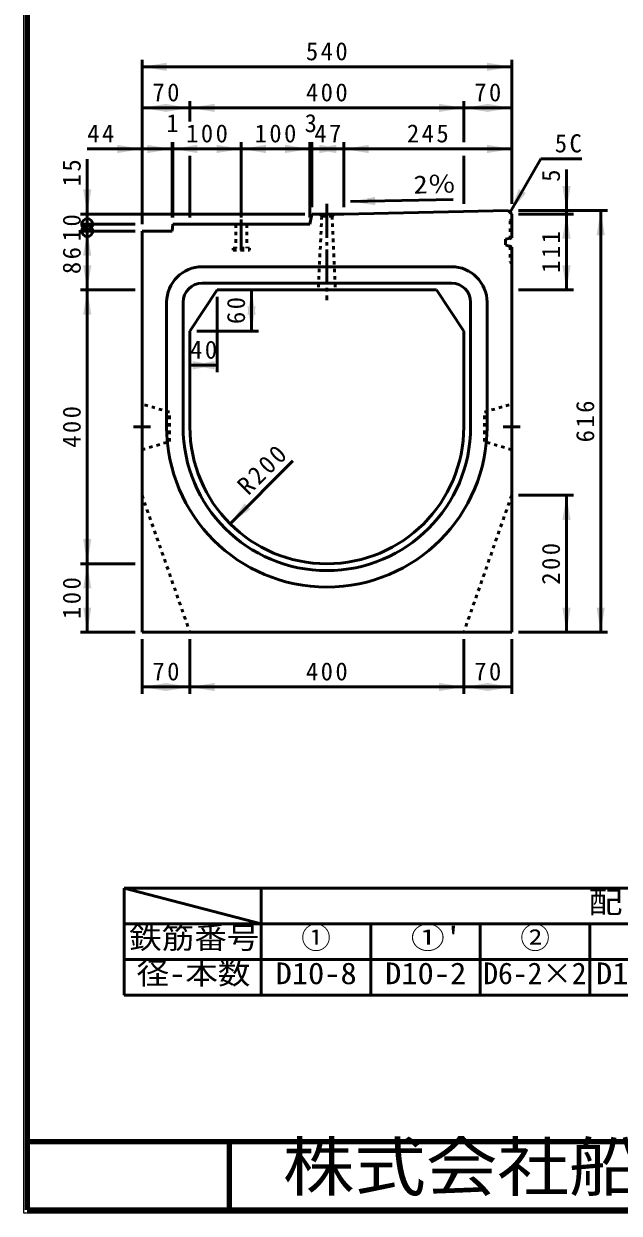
# Model space of a CAD drawing. Units: millimetres, scale not verified. Extents: x 100 to 4105, y 100 to 2870.
# Drawn here: x 100 to 970, y 100 to 1838 of the extents above; entities that cross this region are included whole.
import ezdxf
from ezdxf.enums import TextEntityAlignment as Align

# ---------------------------------------------------------------- set-up
doc = ezdxf.new("R2010")
doc.units = ezdxf.units.MM
doc.header["$LTSCALE"] = 5
doc.header["$PDMODE"] = 32
doc.header["$PDSIZE"] = 2.5
doc.linetypes.add('USER1', pattern=[2.2, 1, -1.2])
doc.linetypes.add('USER2', pattern=[13.4, 10, -1.2, 1, -1.2])
doc.layers.add('V-nasSTD', color=7, linetype='Continuous', lineweight=35)
doc.styles.add('ＭＳ ゴシック', font='')
doc.styles.get('ＭＳ ゴシック').set_extended_font_data('MS Gothic')

msp = doc.modelspace()

# ---------------------------------------------------------------- hatches: boundary and pattern name
at = {"layer": 'V-nasSTD'}
for points in [[(308.676, 1780.792), (272.676, 1774.792), (308.676, 1768.792)], [(776.676, 1768.792), (812.676, 1774.792), (776.676, 1780.792)], [(308.676, 1720.792), (272.676, 1714.792), (308.676, 1708.792)], [(306.676, 1708.792), (342.676, 1714.792), (306.676, 1720.792)], [(378.676, 1720.792), (342.676, 1714.792), (378.676, 1708.792)], [(706.676, 1708.792), (742.676, 1714.792), (706.676, 1720.792)], [(778.676, 1720.792), (742.676, 1714.792), (778.676, 1708.792)], [(776.676, 1708.792), (812.676, 1714.792), (776.676, 1720.792)], [(236.676, 1648.792), (272.676, 1654.792), (236.676, 1660.792)], [(280.676, 1648.792), (316.676, 1654.792), (280.676, 1660.792)], [(353.676, 1660.792), (317.676, 1654.792), (353.676, 1648.792)], [(381.676, 1648.792), (417.676, 1654.792), (381.676, 1660.792)], [(453.676, 1660.792), (417.676, 1654.792), (453.676, 1648.792)], [(481.676, 1648.792), (517.676, 1654.792), (481.676, 1660.792)], [(556.676, 1660.792), (520.676, 1654.792), (556.676, 1648.792)], [(531.676, 1648.792), (567.676, 1654.792), (531.676, 1660.792)], [(603.676, 1660.792), (567.676, 1654.792), (603.676, 1648.792)], [(776.676, 1648.792), (812.676, 1654.792), (776.676, 1660.792)], [(886.676, 1600.792), (892.676, 1564.792), (898.676, 1600.792)], [(198.676, 1595.792), (192.676, 1559.792), (186.676, 1595.792)], [(613.158, 1584.756), (577.291, 1578.008), (613.408, 1572.759)], [(822.98, 1596.469), (810.176, 1562.292), (833.372, 1590.469)], [(948.676, 1528.792), (942.676, 1564.792), (936.676, 1528.792)], [(898.676, 1523.792), (892.676, 1559.792), (886.676, 1523.792)], [(198.676, 1498.792), (192.676, 1534.792), (186.676, 1498.792)], [(186.676, 1484.792), (192.676, 1448.792), (198.676, 1484.792)], [(886.676, 1484.792), (892.676, 1448.792), (898.676, 1484.792)], [(198.676, 1412.792), (192.676, 1448.792), (186.676, 1412.792)], [(438.676, 1412.792), (432.676, 1448.792), (426.676, 1412.792)], [(426.676, 1424.792), (432.676, 1388.792), (438.676, 1424.792)], [(378.676, 1344.792), (342.676, 1338.792), (378.676, 1332.792)], [(346.676, 1332.792), (382.676, 1338.792), (346.676, 1344.792)], [(898.676, 1112.792), (892.676, 1148.792), (886.676, 1112.792)], [(422.468, 1137.069), (401.255, 1107.371), (430.953, 1128.584)], [(186.676, 1084.792), (192.676, 1048.792), (198.676, 1084.792)], [(198.676, 1012.792), (192.676, 1048.792), (186.676, 1012.792)], [(186.676, 984.792), (192.676, 948.792), (198.676, 984.792)], [(886.676, 984.792), (892.676, 948.792), (898.676, 984.792)], [(936.676, 984.792), (942.676, 948.792), (948.676, 984.792)], [(308.676, 874.792), (272.676, 868.792), (308.676, 862.792)], [(306.676, 862.792), (342.676, 868.792), (306.676, 874.792)], [(378.676, 874.792), (342.676, 868.792), (378.676, 862.792)], [(706.676, 862.792), (742.676, 868.792), (706.676, 874.792)], [(778.676, 874.792), (742.676, 868.792), (778.676, 862.792)], [(776.676, 862.792), (812.676, 868.792), (776.676, 874.792)]]:
    msp.add_hatch(color=256, dxfattribs=at).paths.add_polyline_path(points)

# ---------------------------------------------------------------- linework, layer by layer
at = {"layer": 'V-nasSTD', "lineweight": 100}
for p, q in [((105, 2865), (105, 105)), ((105, 205), (4100, 205)), ((105, 205), (4100, 205)), ((400, 205), (400, 105)), ((105, 105), (4100, 105)), ((105, 105), (4100, 105))]:
    msp.add_line(p, q, dxfattribs=at)
at = {"layer": 'V-nasSTD', "lineweight": 50}
for p, q in [((272.676, 1544.792), (272.676, 1784.792)), ((272.676, 1774.792), (812.676, 1774.792)), ((812.676, 1574.792), (812.676, 1784.792)), ((342.676, 1694.792), (342.676, 1724.792)), ((742.676, 1664.792), (742.676, 1724.792)), ((272.676, 1714.792), (342.676, 1714.792)), ((342.676, 1714.792), (742.676, 1714.792)), ((742.676, 1714.792), (812.676, 1714.792)), ((192.676, 1654.792), (272.676, 1654.792)), ((272.676, 1654.792), (316.676, 1654.792)), ((316.676, 1554.792), (316.676, 1664.792)), ((316.676, 1654.792), (317.676, 1654.792)), ((317.676, 1554.792), (317.676, 1664.792)), ((317.676, 1654.792), (417.676, 1654.792)), ((417.676, 1554.792), (417.676, 1664.792)), ((417.676, 1654.792), (517.676, 1654.792)), ((517.676, 1554.792), (517.676, 1664.792)), ((517.676, 1654.792), (520.676, 1654.792)), ((520.676, 1569.792), (520.676, 1664.792)), ((520.676, 1654.792), (567.676, 1654.792)), ((567.676, 1569.792), (567.676, 1664.792)), ((567.676, 1654.792), (812.676, 1654.792)), ((192.676, 1639.792), (192.676, 1559.792)), ((342.676, 1644.792), (342.676, 1554.792)), ((742.676, 1644.792), (742.676, 1574.792)), ((855.176, 1640.234), (810.176, 1562.292)), ((855.176, 1640.234), (915.176, 1640.234)), ((892.676, 1624.792), (892.676, 1564.792)), ((567.676, 1559.792), (807.676, 1564.792)), ((577.291, 1578.008), (727.258, 1581.132)), ((807.676, 1564.792), (812.676, 1559.792)), ((822.676, 1564.792), (952.676, 1564.792)), ((892.676, 1559.792), (892.676, 1564.792)), ((942.676, 948.792), (942.676, 1564.792)), ((510.676, 1559.792), (182.676, 1559.792)), ((192.676, 1559.792), (192.676, 1544.792)), ((520.676, 1559.792), (517.676, 1544.792)), ((520.676, 1559.792), (567.676, 1559.792)), ((812.676, 1559.792), (812.676, 1524.807)), ((822.676, 1559.792), (902.676, 1559.792)), ((892.676, 1448.792), (892.676, 1559.792)), ((262.676, 1544.792), (182.676, 1544.792)), ((262.676, 1534.792), (182.676, 1534.792)), ((192.676, 1544.792), (192.676, 1534.792)), ((192.676, 1448.792), (192.676, 1534.792)), ((272.676, 948.792), (272.676, 1534.792)), ((272.676, 1534.792), (316.676, 1534.792)), ((317.676, 1544.792), (316.676, 1534.792)), ((517.676, 1544.792), (317.676, 1544.792)), ((803.676, 1522.792), (812.676, 1524.807)), ((803.676, 1514.792), (803.676, 1522.792)), ((803.676, 1514.792), (812.676, 1511.434)), ((812.676, 948.792), (812.676, 1511.434)), ((360.676, 1482.792), (724.676, 1482.792)), ((262.676, 1448.792), (182.676, 1448.792)), ((192.676, 1048.792), (192.676, 1448.792)), ((382.676, 1448.792), (342.676, 1388.792)), ((360.676, 1458.792), (724.676, 1458.792)), ((382.676, 1448.792), (702.676, 1448.792)), ((432.676, 1388.792), (432.676, 1448.792)), ((530.176, 1448.792), (555.176, 1448.792)), ((702.676, 1448.792), (742.676, 1388.792)), ((822.676, 1448.792), (902.676, 1448.792)), ((308.676, 1398.792), (308.676, 1430.792)), ((332.676, 1398.792), (332.676, 1430.792)), ((382.676, 1438.792), (382.676, 1328.792)), ((752.676, 1430.792), (752.676, 1398.792)), ((776.676, 1430.792), (776.676, 1398.792)), ((308.676, 1248.792), (308.676, 1398.792)), ((332.676, 1248.792), (332.676, 1398.792)), ((752.676, 1398.792), (752.676, 1248.792)), ((776.676, 1398.792), (776.676, 1248.792)), ((342.676, 1388.792), (342.676, 1248.792)), ((352.676, 1388.792), (442.676, 1388.792)), ((742.676, 1388.792), (742.676, 1248.792)), ((342.676, 1338.792), (382.676, 1338.792)), ((401.255, 1107.371), (493.179, 1199.295)), ((822.676, 1148.792), (902.676, 1148.792)), ((892.676, 948.792), (892.676, 1148.792)), ((262.676, 1048.792), (182.676, 1048.792)), ((192.676, 948.792), (192.676, 1048.792)), ((262.676, 948.792), (182.676, 948.792)), ((272.676, 948.792), (812.676, 948.792)), ((272.676, 938.792), (272.676, 858.792)), ((342.676, 938.792), (342.676, 858.792)), ((742.676, 938.792), (742.676, 858.792)), ((812.676, 938.792), (812.676, 858.792)), ((822.676, 948.792), (952.676, 948.792)), ((272.676, 868.792), (342.676, 868.792)), ((342.676, 868.792), (742.676, 868.792)), ((742.676, 868.792), (812.676, 868.792)), ((246.803, 574.682), (246.803, 522.682)), ((446.803, 574.682), (246.803, 574.682)), ((246.803, 574.682), (446.803, 522.682)), ((446.803, 522.682), (446.803, 574.682)), ((606.803, 574.682), (446.803, 574.682)), ((606.803, 574.682), (766.803, 574.682)), ((766.803, 574.682), (926.803, 574.682)), ((926.803, 574.682), (1086.803, 574.682)), ((246.803, 522.682), (411.803, 522.682)), ((246.803, 522.682), (246.803, 470.682)), ((446.803, 522.682), (246.803, 522.682)), ((446.803, 522.682), (606.803, 522.682)), ((446.803, 470.682), (446.803, 522.682)), ((606.803, 522.682), (766.803, 522.682)), ((606.803, 470.682), (606.803, 522.682)), ((606.803, 522.682), (606.803, 470.682)), ((766.803, 522.682), (926.803, 522.682)), ((766.803, 470.682), (766.803, 522.682)), ((766.803, 522.682), (766.803, 470.682)), ((926.803, 522.682), (1086.803, 522.682)), ((926.803, 470.682), (926.803, 522.682)), ((926.803, 522.682), (926.803, 470.682)), ((246.803, 470.682), (246.803, 418.682)), ((446.803, 470.682), (246.803, 470.682)), ((446.803, 470.682), (606.803, 470.682)), ((446.803, 418.682), (446.803, 470.682)), ((606.803, 470.682), (766.803, 470.682)), ((606.803, 418.682), (606.803, 470.682)), ((606.803, 470.682), (606.803, 418.682)), ((766.803, 470.682), (926.803, 470.682)), ((766.803, 418.682), (766.803, 470.682)), ((766.803, 470.682), (766.803, 418.682)), ((926.803, 470.682), (1086.803, 470.682)), ((926.803, 418.682), (926.803, 470.682)), ((926.803, 470.682), (926.803, 418.682)), ((246.803, 418.682), (446.803, 418.682)), ((446.803, 418.682), (606.803, 418.682)), ((606.803, 418.682), (766.803, 418.682)), ((766.803, 418.682), (926.803, 418.682)), ((926.803, 418.682), (1086.803, 418.682))]:
    msp.add_line(p, q, dxfattribs=at)
at = {"layer": 'V-nasSTD', "linetype": 'USER2', "lineweight": 50}
for p, q in [((542.676, 1574.792), (542.676, 1433.792)), ((417.676, 1551.792), (417.676, 1506.792)), ((285.176, 1248.792), (260.176, 1248.792)), ((800.176, 1248.792), (825.176, 1248.792))]:
    msp.add_line(p, q, dxfattribs=at)
at = {"layer": 'V-nasSTD', "linetype": 'USER1', "lineweight": 50}
for p, q in [((535.176, 1556.792), (530.176, 1448.792)), ((535.176, 1556.792), (532.176, 1559.792)), ((532.176, 1559.792), (553.176, 1559.792)), ((535.176, 1556.792), (550.176, 1556.792)), ((550.176, 1556.792), (553.176, 1559.792)), ((550.176, 1556.792), (555.176, 1448.792)), ((810.376, 1549.792), (812.676, 1552.092)), ((810.376, 1549.792), (810.376, 1524.292)), ((409.676, 1544.792), (409.676, 1509.792)), ((425.676, 1544.792), (425.676, 1509.792)), ((810.376, 1512.292), (810.376, 1489.792)), ((405.676, 1509.792), (429.676, 1509.792)), ((405.676, 1509.792), (405.676, 1506.792)), ((405.676, 1506.792), (429.676, 1506.792)), ((429.676, 1509.792), (429.676, 1506.792)), ((810.376, 1489.792), (812.676, 1487.492)), ((312.676, 1270.292), (272.676, 1282.292)), ((272.676, 1282.292), (272.676, 1215.292)), ((312.676, 1227.292), (312.676, 1270.292)), ((772.676, 1270.292), (812.676, 1282.292)), ((772.676, 1227.292), (772.676, 1270.292)), ((812.676, 1282.292), (812.676, 1215.292)), ((272.676, 1215.292), (312.676, 1227.292)), ((812.676, 1215.292), (772.676, 1227.292)), ((272.676, 1148.792), (342.676, 948.792)), ((812.676, 1148.792), (742.676, 948.792))]:
    msp.add_line(p, q, dxfattribs=at)
at = {"layer": 'V-nasSTD', "lineweight": 13}
msp.add_lwpolyline([(100, 100), (100, 2870), (4105, 2870), (4105, 100)], close=True, dxfattribs=at)
at = {"layer": 'V-nasSTD', "lineweight": 50}
for centre in [(192.676, 1544.792), (192.676, 1534.792)]:
    msp.add_circle(centre, 8, dxfattribs=at)
for centre, radius, start, end in [((360.676, 1430.792), 52, 90, 180), ((724.676, 1430.792), 52, 0, 90), ((360.676, 1430.792), 28, 90, 180), ((724.676, 1430.792), 28, 0, 90), ((542.676, 1248.792), 234, 180, 270), ((542.676, 1248.792), 210, 180, 270), ((542.676, 1248.792), 200, 180, 270), ((542.676, 1248.792), 200, 270, 0), ((542.676, 1248.792), 210, 270, 0), ((542.676, 1248.792), 234, 270, 0)]:
    msp.add_arc(centre, radius, start, end, dxfattribs=at)
at = {"layer": 'V-nasSTD'}
for p in [(810.376, 1524.292), (810.376, 1512.292)]:
    msp.add_point(p, dxfattribs=at)

# ---------------------------------------------------------------- texts
at = {"layer": 'V-nasSTD', "style": 'ＭＳ ゴシック'}
for s, height, p in [('1', 26.39, (308.176, 1705.792)), ('3', 26.39, (510.176, 1705.792)), ('①', 31.67, (505.203, 518.282)), ('②', 31.67, (825.203, 518.282)), ('D6-2×2', 31.67, (771.203, 466.282))]:
    msp.add_text(s, height=height, dxfattribs=at).set_placement(p, align=Align.TOP_LEFT)
at = {"layer": 'V-nasSTD', "style": 'ＭＳ ゴシック', "width": 1.15}
msp.add_text('2％', height=26.39, rotation=1.193, dxfattribs=at).set_placement((668.921, 1615.924), align=Align.TOP_LEFT)
at = {"layer": 'V-nasSTD', "style": 'ＭＳ ゴシック'}
msp.add_text('5', height=26.39, rotation=90, dxfattribs=at).set_placement((856.676, 1606.792), align=Align.TOP_LEFT)
for s, height, width, p in [('配\u3000\u3000\u3000\u3000      \u3000筋', 31.67, 1.15, (924.883, 570.282)), ('鉄筋番号', 31.67, 1.1, (253.923, 518.282)), ("①'", 31.67, 1.15, (665.203, 518.282)), ('径-本数', 31.67, 1.1, (264.723, 466.282)), ('D10-8', 31.67, 1.1, (467.803, 466.282)), ('D10-2', 31.67, 1.1, (627.803, 466.282)), ('D10-10', 31.67, 1.1, (935.753, 466.282)), ('株式会社船生コンクリート工業', 69.65, 1.1, (478.279, 202.55))]:
    msp.add_text(s, height=height, dxfattribs=dict(at, width=width)).set_placement(p, align=Align.TOP_LEFT)
at = {"layer": 'V-nasSTD', "char_height": 26.39, "attachment_point": 1, "style": 'ＭＳ ゴシック'}
for s, insert in [('\\T1.2;540', (512.076, 1810.792)), ('\\T1.2;70', (287.876, 1750.792)), ('\\T1.2;400', (512.076, 1750.792)), ('\\T1.2;70', (757.876, 1750.792)), ('\\T1.2;44', (192.676, 1690.792)), ('\\T1.2;100', (337.076, 1690.792)), ('\\T1.2;100', (437.076, 1690.792)), ('\\T1.2;47', (524.376, 1690.792)), ('\\T1.2;245', (659.576, 1690.792)), ('\\T1.2;5C', (875.576, 1676.234)), ('\\T1.2;40', (342.876, 1374.792)), ('\\T1.2;70', (287.876, 904.792)), ('\\T1.2;400', (512.076, 904.792)), ('\\T1.2;70', (757.876, 904.792))]:
    msp.add_mtext(s, dxfattribs=dict(at, insert=insert))
for s, insert, rotation in [('\\T1.2;15', (156.676, 1600.192), 90), ('\\T1.2;10', (156.676, 1519.992), 90), ('\\T1.2;111', (856.676, 1473.692), 90), ('\\T1.2;86', (156.676, 1471.992), 90), ('\\T1.2;60', (396.676, 1398.992), 90), ('\\T1.2;400', (156.676, 1218.192), 90), ('\\T1.2;616', (906.676, 1226.192), 90), ('\\T1.2;R200', (409.175, 1166.202), 45), ('\\T1.2;200', (856.676, 1018.192), 90), ('\\T1.2;100', (156.676, 968.192), 90)]:
    msp.add_mtext(s, dxfattribs=dict(at, insert=insert, rotation=rotation))

doc.saveas('drawing.dxf')
